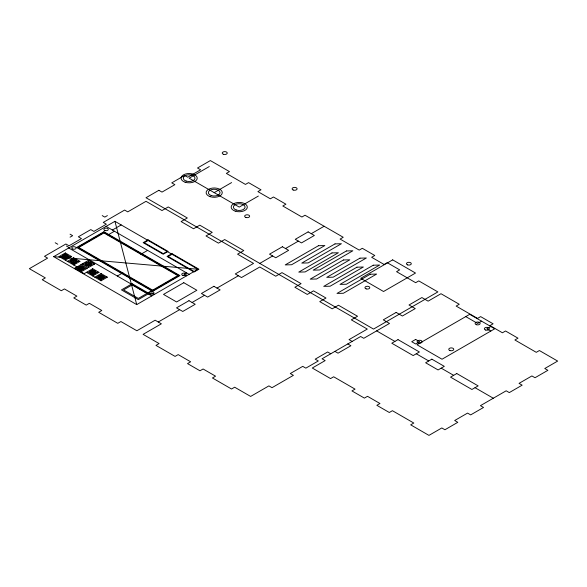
<?xml version="1.0" encoding="UTF-8"?>
<svg xmlns="http://www.w3.org/2000/svg" width="587" height="587" viewBox="0 0 587 587"><rect width="100%" height="100%" fill="white"/><g stroke="black" fill="none" stroke-linecap="round" stroke-linejoin="round"><path stroke-width="0.88" d="M70.051 237.17L72.649 235.673L70.051 234.176M107.406 215.605L104.809 217.102L102.219 215.605M209.288 166.547L189.153 178.169L239.239 207.094L258.353 196.058M53.688 256.666L114.927 221.314L197.958 269.25L136.727 304.609L53.688 256.666L197.958 269.25M77.051 266.924L59.074 256.556L65.333 252.946L71.592 256.556L65.333 260.173L65.333 252.946M112.388 230.031L121.208 224.938M107.913 234.998L114.45 231.227M73.669 257.759L67.41 261.369L79.927 261.369L73.669 264.979L73.669 257.759L79.927 261.369M92.717 268.736L92.717 275.963L98.976 272.353L92.717 268.736L84.176 273.667L74.769 268.244L88.417 260.364L94.676 263.974L88.417 267.584L82.158 263.974L94.676 263.974M214.196 192.631L231.601 182.579M87.287 268.244L81.028 271.854L81.028 264.627L87.287 268.244L74.769 268.244M148.144 240.487L144.292 242.71L163.289 253.679L167.134 251.456M107.311 277.181L101.052 273.564L94.793 277.181L107.311 277.181L101.052 280.791L86.458 272.353L98.976 272.353M140.873 254.274L147.623 250.378M117.312 276.022L122.918 272.786M172.013 254.274L168.161 256.497L194.114 271.473M152.635 290.154L177.824 275.604L103.928 232.936L78.739 247.494L152.635 290.154L138.312 298.423L123.541 289.897L132.156 284.922L146.926 293.456M149.164 294.41L151.762 292.913L154.352 294.41M186.549 272.845L183.958 274.342L186.549 275.839M158.263 322.006L179.644 309.665M192.096 302.474L204.547 295.283M217.007 288.092L238.388 275.743M259.77 263.402L272.639 255.969M285.509 248.543L298.379 241.11M311.249 233.677L324.119 226.252M481.582 321.17L477.627 323.452L465.762 316.598M490.805 326.497L486.85 328.779L490.805 331.061M59.074 256.556L71.592 256.556M376.634 330.877L394.904 341.421M416.286 353.77L428.737 360.961M441.197 368.152L453.648 375.342M475.03 387.684L493.3 398.228M352.141 341.421L349.03 339.624L367.293 329.08L351.312 319.849L357.542 316.254L338.442 305.225L332.213 308.821L319.761 301.63L325.99 298.035L313.531 290.844L307.302 294.439L294.85 287.248L301.08 283.653L281.98 272.632L275.751 276.228L259.77 266.997L241.499 277.541L235.27 273.946L253.54 263.402L237.559 254.171L243.781 250.576L224.689 239.555L218.459 243.15L206 235.959L212.23 232.364L199.778 225.173L193.549 228.769L181.097 221.578L187.319 217.982L168.227 206.954L161.997 210.55L146.009 201.319L127.746 211.87L124.627 210.073L103.253 222.414L106.364 224.212L93.905 231.403L90.794 229.605L78.342 236.796L81.454 238.593L69.002 245.784L65.883 243.987L44.502 256.328L47.62 258.126L29.35 268.677L45.331 277.9L42.22 279.698L61.319 290.726L64.431 288.929L76.89 296.119L73.771 297.917L86.23 305.108L89.341 303.31L101.793 310.501L98.682 312.299L117.782 323.327L120.893 321.529L136.881 330.76L155.144 320.209L161.374 323.804L143.103 334.355L159.092 343.578L155.973 345.376L175.073 356.404L178.184 354.607L190.643 361.797L187.532 363.595L199.984 370.786L203.095 368.988L215.554 376.179L212.435 377.977L231.535 389.005L234.653 387.207L250.634 396.43L268.905 385.886L272.016 387.684L293.397 375.342L290.286 373.545L302.738 366.354L305.849 368.152L318.308 360.961L315.19 359.163L327.649 351.973L330.76 353.77M347.783 343.938L350.894 345.736L338.024 353.169L334.913 351.371M106.108 226.406L189.139 274.349M66.382 246.012L68.98 247.509M68.738 247.978L151.776 295.921M55.193 242.754L57.79 244.251M114.927 221.314L136.727 304.609M101.052 273.564L101.052 280.791M88.417 260.364L88.417 267.584M158.879 190.298L146.009 197.724L373.523 329.08L437.873 291.922L418.773 280.902L415.662 282.699L396.563 271.671L399.681 269.873L387.222 262.683L384.111 264.48L371.652 257.289L374.77 255.492L362.311 248.301L359.2 250.099L340.1 239.07L343.219 237.273L305.02 215.224L301.909 217.021L282.809 205.993L285.92 204.195L273.469 197.005L270.358 198.802L257.898 191.611L261.01 189.814L248.558 182.623L245.447 184.421L226.347 173.4L229.458 171.602L210.366 160.574L197.496 168.007L200.607 169.804L187.737 177.23L184.626 175.432L171.749 182.865L174.867 184.663L161.997 192.096L158.879 190.298M103.928 231.74L76.662 247.494L152.635 291.357L179.901 275.604L103.928 231.74M103.928 232.342L77.697 247.494L152.635 290.756L178.866 275.604L103.928 232.342M148.056 239.841L143.169 242.658L163.201 254.23L168.095 251.405L148.056 239.841M171.932 253.621L167.046 256.446L194.033 272.023L198.92 269.206L171.932 253.621M132.156 283.726L121.465 289.897L138.312 299.627L149.003 293.456L132.156 283.726M183.79 282.707L163.516 294.41L176.599 301.96L196.865 290.257L183.79 282.707M188.985 300.676L176.526 307.867L182.755 311.462L195.207 304.271L188.985 300.676M213.895 286.295L201.436 293.485L207.666 297.081L220.118 289.89L213.895 286.295M282.391 246.745L269.521 254.171L275.751 257.766L288.621 250.341L282.391 246.745M308.138 231.88L295.261 239.313L301.491 242.908L314.361 235.475L308.138 231.88M318.462 245.711L285.216 264.906L291.622 264.737L324.868 245.542L318.462 245.711M335.016 243.891L301.769 263.086L308.175 262.917L341.421 243.722L335.016 243.891M332 252.916L298.754 272.111L305.152 271.942L338.398 252.748L332 252.916M346.447 250.95L313.201 270.137L319.607 269.976L352.853 250.781L346.447 250.95M343.432 259.975L310.185 279.163L316.584 279.001L349.83 259.806L343.432 259.975M359.978 258.155L326.739 277.35L333.137 277.181L366.383 257.987L359.978 258.155M356.962 267.18L323.716 286.375L330.121 286.207L363.368 267.012L356.962 267.18M373.251 265.207L340.005 284.401L346.411 284.233L379.657 265.038L373.251 265.207M392.681 259.865L360.719 278.319L383.546 291.504L415.515 273.05L392.681 259.865M370.236 274.232L336.989 293.427L343.395 293.258L376.634 274.063L370.236 274.232M396.152 312.416L383.282 319.849L389.504 323.444L363.764 338.31L360.653 336.512L322.043 358.804L325.154 360.601L312.284 368.027L330.554 378.578L333.665 376.781L355.047 389.122L351.936 390.92L364.388 398.111L367.506 396.313L379.958 403.504L376.847 405.301L389.298 412.492L392.417 410.695L413.798 423.036L410.68 424.834L428.95 435.385L441.82 427.952L444.931 429.75L457.801 422.317L454.69 420.519L467.56 413.094L470.671 414.892L483.541 407.459L480.43 405.661L506.17 390.803L509.281 392.6L522.151 385.167L519.04 383.37L531.91 375.937L535.021 377.734L547.891 370.309L544.78 368.511L557.65 361.078L539.38 350.534L536.269 352.332L514.887 339.983L517.998 338.185L505.546 330.995L502.435 332.792L489.976 325.602L493.095 323.804L480.636 316.613L477.524 318.411L456.143 306.069L459.254 304.271L440.991 293.72L428.121 301.153L421.892 297.558L409.022 304.991L415.251 308.586L402.381 316.011L396.152 312.416M398.015 339.624L391.793 343.219L413.175 355.568L419.397 351.973L398.015 339.624M415.677 339.433L411.722 341.715L415.677 343.997L419.632 341.715L415.677 339.433M469.717 314.316L416.99 344.76L442.033 359.222L494.76 328.779L469.717 314.316M431.856 359.163L425.626 362.759L438.085 369.949L444.308 366.354L431.856 359.163M456.767 373.545L450.537 377.14L471.919 389.482L478.148 385.886L456.767 373.545M64.232 257.656A2.201 1.269 0 0 0 67.534 256.556A2.201 1.269 0 0 0 64.232 255.455A2.201 1.269 0 0 0 64.232 257.656M64.049 257.84A2.568 1.482 0 0 0 67.901 256.556A2.568 1.482 0 0 0 64.049 255.272A2.568 1.482 0 0 0 64.049 257.84M63.682 258.207A3.302 1.908 0 0 0 68.635 256.556A3.302 1.908 0 0 0 63.682 254.905A3.302 1.908 0 0 0 63.682 258.207M72.568 262.47A2.201 1.269 0 0 0 75.87 261.369A2.201 1.269 0 0 0 72.568 260.268A2.201 1.269 0 0 0 72.568 262.47M72.384 262.653A2.568 1.482 0 0 0 76.237 261.369A2.568 1.482 0 0 0 72.384 260.085A2.568 1.482 0 0 0 72.384 262.653M72.018 263.02A3.302 1.908 0 0 0 76.97 261.369A3.302 1.908 0 0 0 72.018 259.718A3.302 1.908 0 0 0 72.018 263.02M87.316 265.075A2.201 1.269 0 0 0 90.618 263.974A2.201 1.269 0 0 0 87.316 262.873A2.201 1.269 0 0 0 87.316 265.075M87.133 265.258A2.568 1.482 0 0 0 90.985 263.974A2.568 1.482 0 0 0 87.133 262.69A2.568 1.482 0 0 0 87.133 265.258M86.766 265.625A3.302 1.908 0 0 0 91.719 263.974A3.302 1.908 0 0 0 86.766 262.323A3.302 1.908 0 0 0 86.766 265.625M79.927 269.345A2.201 1.269 0 0 0 83.229 268.244A2.201 1.269 0 0 0 79.927 267.136A2.201 1.269 0 0 0 79.927 269.345M79.744 269.528A2.568 1.482 0 0 0 83.596 268.244A2.568 1.482 0 0 0 79.744 266.953A2.568 1.482 0 0 0 79.744 269.528M79.377 269.895A3.302 1.908 0 0 0 84.33 268.244A3.302 1.908 0 0 0 79.377 266.586A3.302 1.908 0 0 0 79.377 269.895M91.616 273.454A2.201 1.269 0 0 0 94.918 272.353A2.201 1.269 0 0 0 91.616 271.253A2.201 1.269 0 0 0 91.616 273.454M91.433 273.637A2.568 1.482 0 0 0 95.285 272.353A2.568 1.482 0 0 0 91.433 271.069A2.568 1.482 0 0 0 91.433 273.637M91.066 274.004A3.302 1.908 0 0 0 96.019 272.353A3.302 1.908 0 0 0 91.066 270.702A3.302 1.908 0 0 0 91.066 274.004M99.951 278.282A2.201 1.269 0 0 0 103.253 277.181A2.201 1.269 0 0 0 99.951 276.081A2.201 1.269 0 0 0 99.951 278.282M99.761 278.465A2.568 1.482 0 0 0 103.62 277.181A2.568 1.482 0 0 0 99.761 275.897A2.568 1.482 0 0 0 99.761 278.465M99.394 278.832A3.302 1.908 0 0 0 104.354 277.181A3.302 1.908 0 0 0 99.394 275.53A3.302 1.908 0 0 0 99.394 278.832M104.86 230.464A2.201 1.269 0 0 0 108.294 229.502A2.201 1.269 0 0 0 105.132 228.262A2.201 1.269 0 0 0 104.86 230.464M182.858 275.442A2.201 1.269 0 0 0 186.16 274.342A2.201 1.269 0 0 0 182.858 273.241A2.201 1.269 0 0 0 182.858 275.442M150.661 294.014A2.201 1.269 0 0 0 153.963 292.913A2.201 1.269 0 0 0 150.661 291.812A2.201 1.269 0 0 0 150.661 294.014M72.832 249.079A2.201 1.269 0 0 0 76.134 247.978A2.201 1.269 0 0 0 72.832 246.878A2.201 1.269 0 0 0 72.832 249.079M236.304 210.029A5.87 3.39 0 0 0 245.109 207.094A5.87 3.39 0 0 0 236.304 204.159A5.87 3.39 0 0 0 236.304 210.029M235.204 211.129A8.071 4.659 0 0 0 247.31 207.094A8.071 4.659 0 0 0 235.204 203.051A8.071 4.659 0 0 0 235.204 211.129M211.261 195.566A5.87 3.39 0 0 0 220.066 192.631A5.87 3.39 0 0 0 211.261 189.696A5.87 3.39 0 0 0 211.261 195.566M210.161 196.667A8.071 4.659 0 0 0 222.268 192.631A8.071 4.659 0 0 0 210.161 188.596A8.071 4.659 0 0 0 210.161 196.667M186.218 181.104A5.87 3.39 0 0 0 195.023 178.169A5.87 3.39 0 0 0 186.218 175.234A5.87 3.39 0 0 0 186.218 181.104M185.118 182.205A8.071 4.659 0 0 0 197.225 178.169A8.071 4.659 0 0 0 185.118 174.134A8.071 4.659 0 0 0 185.118 182.205M245.902 217.469A2.495 1.438 0 0 0 249.644 216.221A2.495 1.438 0 0 0 245.902 214.974A2.495 1.438 0 0 0 245.902 217.469M293.207 190.019A2.495 1.438 0 0 0 297.095 188.926A2.495 1.438 0 0 0 293.515 187.532A2.495 1.438 0 0 0 293.207 190.019M223.493 154.308A2.495 1.438 0 0 0 227.235 153.06A2.495 1.438 0 0 0 223.493 151.813A2.495 1.438 0 0 0 223.493 154.308M366.149 288.877A2.421 1.401 0 0 0 369.781 287.667A2.421 1.401 0 0 0 366.149 286.456A2.421 1.401 0 0 0 366.149 288.877M407.664 264.913A2.421 1.401 0 0 0 411.296 263.702A2.421 1.401 0 0 0 407.664 262.492A2.421 1.401 0 0 0 407.664 264.913M485.603 330.026A2.495 1.438 0 0 0 489.345 328.779A2.495 1.438 0 0 0 485.603 327.531A2.495 1.438 0 0 0 485.603 330.026M418.23 342.903A2.495 1.438 0 0 0 422.119 341.817A2.495 1.438 0 0 0 418.538 340.416A2.495 1.438 0 0 0 418.23 342.903M449.862 350.52A2.495 1.438 0 0 0 453.751 349.426A2.495 1.438 0 0 0 450.17 348.032A2.495 1.438 0 0 0 449.862 350.52M476.38 324.699A2.495 1.438 0 0 0 480.122 323.452A2.495 1.438 0 0 0 476.38 322.204A2.495 1.438 0 0 0 476.38 324.699"/></g></svg>
